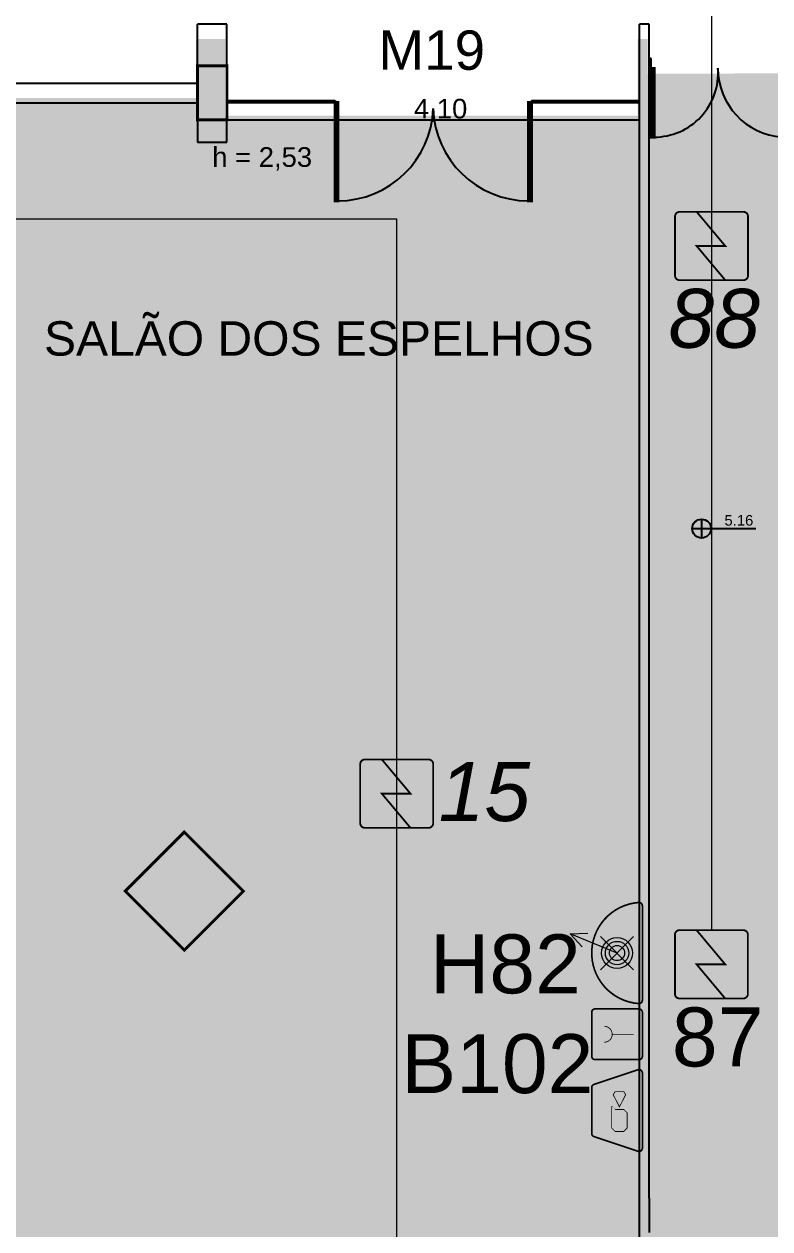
# Model space of a CAD drawing. Header units: metres. Extents: x -331 to 2982, y 362 to 2539.
# Drawn here: x 868.12 to 875.72, y 929.62 to 941.89 of the extents above; entities that cross this region are included whole.
import ezdxf
from ezdxf.enums import TextEntityAlignment as Align

# ---------------------------------------------------------------- set-up
doc = ezdxf.new("R2010")
doc.units = ezdxf.units.M
doc.layers.get('0').update_dxf_attribs({"color": 251})
doc.layers.add('_salas', color=251, linetype='Continuous', plot=False)
for name, color, linetype in [('DET. FUMAÇA', 1, 'Continuous'), ('Div', 251, 'Continuous'), ('Pis', 251, 'Continuous')]:
    doc.layers.add(name, color=color, linetype=linetype)
doc.styles.add('ALESP1', font='arial.ttf')
doc.styles.add('DESTAQUE', font='arial.ttf', dxfattribs={"height": 0.4})
doc.styles.get("Standard").update_dxf_attribs({"font": 'arial.ttf', "height": 0.3})
doc.styles.add('X3G_ENTITY_141699B3', font='arial.ttf', dxfattribs={"height": 0.6})
doc.styles.add('X3G_ENTITY_14169A3B', font='arial.ttf', dxfattribs={"height": 0.6})
doc.styles.add('X3G_ENTITY_14169A43', font='arial.ttf', dxfattribs={"height": 0.6})
doc.styles.add('X3G_ENTITY_1416B6A6', font='arial.ttf', dxfattribs={"height": 0.6})
doc.styles.add('X3G_ENTITY_14207669', font='arial.ttf', dxfattribs={"height": 0.35})
doc.styles.add('X3G_ENTITY_14228DA7', font='arial.ttf', dxfattribs={"height": 0.6})

# ---------------------------------------------------------------- blocks, each defined once
blk = doc.blocks.new('Detector de fumaça')
at = {"layer": 'DET. FUMAÇA', "linetype": 'Continuous', "lineweight": 15, "const_width": 0.01870277497772515}
blk.add_lwpolyline([(774.59948291868, 539.8157648447526), (775.2490596285452, 539.8157648447526, -0.414213562373095), (775.2958165659895, 539.7690079073084), (775.2958165659895, 539.1669315525518, -0.414213562373095), (775.2490596285452, 539.1201746151075), (774.59948291868, 539.1201746151075, -0.414213562373095), (774.5527259812357, 539.1669315525518), (774.5527259812357, 539.7690079073084, -0.414213562373095)], format="xyb", close=True, dxfattribs=at)
blk.add_lwpolyline([(774.7729620717275, 539.8157648447526), (775.0644559117889, 539.46796972993), (774.7729620717275, 539.46796972993), (775.0644559117889, 539.1201746151075)], dxfattribs=at)
blk = doc.blocks.new('WEW')
at = {"color": 1, "lineweight": 0, "true_color": 0xe60000}
for p, q in [((1781.244058351585, 994.0054447120629), (1781.439250093025, 994.4815067582979)), ((1781.439250093025, 994.4815067582979), (1781.307645081665, 994.3597140754018)), ((1781.439250093025, 994.4815067582979), (1781.447474959226, 994.302381974424)), ((1781.074639723589, 994.1748633400589), (1781.413476979581, 993.8360260840664)), ((1781.413476979581, 994.1748633400584), (1781.074639723589, 993.8360260840664))]:
    blk.add_line(p, q, dxfattribs=at)
at = {"color": 1, "true_color": 0xe60000, "const_width": 0.01719509600299768}
for points in [[(1779.259071833538, 993.7473526965271), (1780.02339894841, 993.7473526965271, 0.5119182938526288), (1780.056024349183, 993.7926180221241), (1779.907000183824, 994.239690518202, 0.3228228060550418), (1779.874374783051, 994.2632055766169), (1779.408095998897, 994.2632055766169, 0.3228228060552482), (1779.375470598124, 994.239690518202), (1779.226446432765, 993.7926180221241, 0.5119182938524135)], [(1780.193442345628, 994.2632055766169), (1780.640514841706, 994.2632055766169, -0.414213562373095), (1780.674905033712, 994.2288153846109), (1780.674905033712, 993.781742888533, -0.414213562373095), (1780.640514841706, 993.7473526965271), (1780.193442345628, 993.7473526965271, -0.414213562373095), (1780.159052153622, 993.781742888533), (1780.159052153622, 994.2288153846109, -0.414213562373095)], [(1780.763825455262, 993.7475182720175), (1781.724291247904, 993.7475182720175, 0.4353107658729382), (1781.758593597641, 993.7843649063095, 0.9309493362536452), (1780.729523105524, 993.78436490631, 0.4353107658789753)]]:
    blk.add_lwpolyline(points, format="xyb", close=True, dxfattribs=at)
at = {"color": 1, "true_color": 0xe60000, "const_width": 0.008597548001498838}
for points in [[(1779.462692778066, 994.0599573185639), (1779.617256824809, 994.0599573185641), (1779.651647016815, 994.0255671265581), (1779.651647016814, 993.9361816424857), (1779.617256824808, 993.9017914504798), (1779.462692778067, 993.9017914504798), (1779.428302586061, 993.9361816424857), (1779.42830258606, 994.0255671265579)], [(1779.832264668318, 993.9361816424855), (1779.832264668318, 994.0255671265586), (1779.8016962579, 994.0442011264258), (1779.678836761142, 993.9808743845219), (1779.8016962579, 993.917547642618)]]:
    blk.add_lwpolyline(points, close=True, dxfattribs=at)
for points in [[(1780.336029158255, 994.1350885802071), (1780.338049993509, 994.117166943729), (1780.344365115822, 994.0989928898357), (1780.351185446949, 994.0881389409826), (1780.365331318015, 994.0727414786561), (1780.373162042483, 994.0671882955221), (1780.385539694845, 994.0603730144587), (1780.397159497558, 994.0568391706461), (1780.413073587328, 994.0548198313247), (1780.421409544896, 994.0548198313247), (1780.431261128904, 994.0560819184007), (1780.449861303415, 994.0615455393163), (1780.464482803699, 994.0698767141055), (1780.477493721696, 994.0816463422157), (1780.487704267944, 994.0962795844166), (1780.493996586282, 994.1102881051825), (1780.496860415737, 994.1223690846443), (1780.497607045538, 994.1296433123828), (1780.497793702989, 994.135674088325)], [(1780.416978593668, 993.8365099637556), (1780.416978593668, 994.0545811760148)]]:
    blk.add_lwpolyline(points, dxfattribs=at)
at = {"color": 1, "lineweight": 0, "true_color": 0xe60000}
for radius in [0.15786673427384, 0.1190594061215832, 0.0773527752583614]:
    blk.add_circle((1781.244058351585, 994.0054447120626), radius, dxfattribs=at)

msp = doc.modelspace()

# ---------------------------------------------------------------- hatches: boundary and pattern name
at = {"layer": '_salas', "transparency": 33554559}
h = msp.add_hatch(color=256, dxfattribs=at)
h.dxf.hatch_style = 1
h.paths.add_polyline_path([(895.2161862654527, 949.3861352076515), (890.2561862654527, 949.3861352076514), (890.2561862654527, 949.1861352076514), (891.5961862654528, 949.1861352076514), (891.5961862654528, 947.7111157901023, -1.003891065282956), (891.5961862654528, 942.5611546252001), (891.5961862654528, 941.3861352076515), (875.3561862654531, 941.3861352076515), (875.3561862654531, 916.6361352076515), (875.3561862654531, 909.3915764336072), (875.3561862654531, 905.9261352076514), (895.2161862654527, 905.9261352076514)])
h.paths.add_polyline_path([(882.3061862654529, 925.8361352076515), (878.1561862654532, 925.8361352076515), (878.1561862654532, 929.3361352076515), (882.3061862654529, 929.3361352076515)], flags=16)
h = msp.add_hatch(color=256, dxfattribs=at)
h.dxf.hatch_style = 1
h.paths.add_polyline_path([(875.3713321432031, 941.383304745507), (874.471332143203, 941.383304745507), (874.471332143203, 941.7333047455071), (874.3713321432031, 941.7333047455071), (874.3713321432031, 940.9547542646538), (870.1713321432032, 940.9547542646538), (870.1713321432032, 941.7333047455071), (869.8713321432031, 941.7333047455071), (869.8713321432031, 941.1333047455067), (828.9213321432032, 941.133304745507), (828.9213321432032, 940.9333047455069), (829.1313321432033, 940.9333047455069), (829.1313321432033, 938.2333047455071), (828.5313321432029, 938.2333047455071), (828.5313321432029, 916.633304745507), (875.3713321432031, 916.633304745507)])
at = {"layer": 'Pis'}
h = msp.add_hatch(color=256, dxfattribs=at)
h.paths.add_polyline_path([(875.0221281093607, 936.7514116182163), (875.0221281093607, 936.8474116182163, 0.4142135623730618), (874.9261281093602, 936.7514116182163)])
h.paths.add_polyline_path([(875.0221281093607, 936.6554116182162, 0.414213562373145), (875.1181281093602, 936.7514116182163), (875.0221281093607, 936.7514116182163)])

# ---------------------------------------------------------------- linework, layer by layer
at = {"layer": 'Div', "color": 150, "linetype": 'Continuous', "lineweight": 0}
for p, q in [((875.122819426449, 942.5624523574512), (875.1216397620873, 932.6735435183585)), ((858.8925008334891, 939.9035978445299), (871.9169161894565, 939.9036110319029)), ((871.9169161894563, 922.5633655745889), (871.9169161894563, 939.903611031903))]:
    msp.add_line(p, q, dxfattribs=at)
at = {"layer": 'Div', "lineweight": 0, "ltscale": 0.8}
for p, q in [((874.5086070579005, 941.5361352075186), (874.4886070579, 941.5361352075186)), ((874.4886070579, 941.5361352075186), (874.4886070579, 941.4361352075186)), ((874.5086070579005, 941.4361352075186), (874.4886070579, 941.4361352075186))]:
    msp.add_line(p, q, dxfattribs=at)
at = {"layer": 'Div', "lineweight": 0}
msp.add_line((874.5086070579005, 941.4361352075186), (874.5086070579005, 941.5361352075186), dxfattribs=at)
at = {"layer": 'Div', "lineweight": 0, "ltscale": 0.8}
msp.add_lwpolyline([(874.5086070579005, 940.7361352075186), (874.5386070579002, 940.7361352075186), (874.5386070579002, 941.4361352075186), (874.5086070579005, 941.4361352075186)], close=True, dxfattribs=at)
at = {"layer": 'Pis'}
for p, q in [((869.8886070579006, 941.4611352075185), (869.8886070579006, 941.8861352075185)), ((870.1886070579003, 941.8861352075185), (869.8886070579006, 941.8861352075185)), ((870.1886070579003, 941.4611352075185), (870.1886070579003, 941.8861352075185)), ((874.3886070579001, 929.4861352075188), (874.3886070579006, 941.8861352075185)), ((874.4886070579, 941.8861352075185), (874.3886070579006, 941.8861352075185)), ((874.4886070579, 929.9361352075186), (874.4886070579, 941.8861352075185)), ((874.5086070579005, 941.5361352075186), (874.4886070579, 941.5361352075186)), ((874.4886070579, 941.5361352075186), (874.4886070579, 941.4361352075186)), ((874.5086070579005, 941.4361352075186), (874.4886070579, 941.4361352075186)), ((874.5086070579005, 941.4361352075186), (874.5086070579005, 941.5361352075186)), ((851.0386070579002, 941.2861352075186), (869.8886070579006, 941.2861352075186)), ((851.0386070579002, 941.0861352075185), (869.8886070579006, 941.0861352075185)), ((870.1886070579003, 941.1075847266654), (871.2886070579002, 941.1075847266654)), ((870.1886070579003, 941.0875847266655), (871.2886070579002, 941.0875847266655)), ((871.2886070579002, 941.1075847266657), (871.2886070579002, 941.0875847266657)), ((873.2886070579002, 941.1075847266652), (873.2886070579002, 941.0875847266652)), ((873.2886070579002, 941.1075847266654), (874.3886070579006, 941.1075847266654)), ((873.2886070579002, 941.0875847266655), (874.3886070579006, 941.0875847266655)), ((874.3886070579006, 940.9111352075186), (874.3886070579006, 941.0875847266655)), ((869.8886070579006, 940.9111352075186), (869.8886070579006, 940.6861352075186)), ((870.1886070579003, 940.6861352075186), (870.1886070579003, 940.9111352075186)), ((870.1886070579003, 940.9111352075186), (874.3886070579006, 940.9111352075186)), ((869.8886070579006, 940.6861352075186), (870.1886070579003, 940.6861352075186)), ((875.0221281093604, 936.847411618216), (875.0221281093604, 936.655411618216)), ((874.9262250675388, 936.751411618216), (875.5754250141176, 936.751411618216)), ((874.4886070579, 929.9361352075186), (874.4886070579, 929.5861352075187))]:
    msp.add_line(p, q, dxfattribs=at)
at = {"layer": 'Pis', "const_width": 0.03}
for points in [[(869.8886070579006, 940.9111352075186), (869.8886070579006, 941.4611352075185), (870.1886070579003, 941.4611352075185), (870.1886070579003, 940.9111352075186)], [(874.5086070579005, 940.7361352075186), (874.5386070579002, 940.7361352075186), (874.5386070579002, 941.4361352075186), (874.5086070579005, 941.4361352075186)], [(871.2886070579002, 940.0875847266655), (871.3186070579004, 940.0875847266655), (871.3186070579004, 941.0875847266655), (871.2886070579002, 941.0875847266655)], [(873.2886070579002, 940.0875847266655), (873.2586070579005, 940.0875847266655), (873.2586070579005, 941.0875847266655), (873.2886070579002, 941.0875847266655)], [(870.3546738229177, 933.0611352075184), (869.7536330589089, 933.6621759715267), (869.1525922949006, 933.0611352075184), (869.7536330589094, 932.4600944435097)]]:
    msp.add_lwpolyline(points, close=True, dxfattribs=at)
at = {"layer": 'Pis'}
msp.add_circle((875.0221281093604, 936.751411618216), 0.09600000000000002, dxfattribs=at)
for centre, radius, start, end in [((874.5386070579002, 941.3879209218042), 0.6517857142856229, 269.9999999999739, 4.242192793326192), ((875.8905302243597, 941.4361352973406), 0.7019231731222426, 180, 265.7578004604634), ((871.3186070579004, 941.0580347266655), 0.9704499999999996, 270, 358.2550857542479), ((873.2586070579005, 941.0580347266655), 0.9704499999999996, 181.7449142457521, 270)]:
    msp.add_arc(centre, radius, start, end, dxfattribs=at)

# ---------------------------------------------------------------- block references
at = {"lineweight": 0, "rotation": 89.99999999999997}
msp.add_blockref('WEW', (1868.165989382244, -848.8128363331409), dxfattribs=at)
at = {"layer": 'DET. FUMAÇA', "linetype": 'Continuous', "lineweight": 0}
for p in [(100.1985481528363, 400.1595659946329), (96.9926449158437, 394.5853495072988), (100.1973538734154, 392.8484092410148)]:
    msp.add_blockref('Detector de fumaça', p, dxfattribs=at)

# ---------------------------------------------------------------- texts
at = {"layer": 'Div', "color": 5, "linetype": 'Continuous', "lineweight": 0, "true_color": 0x0000ff, "char_height": 0.6, "attachment_point": 1}
for s, insert, style in [('{\\fArial|b0|i1|c0|p34;88}', (874.6840534878475, 939.1917082697453), 'X3G_ENTITY_14169A43'), ('{\\fArial|b0|i1|c0|p34;15}', (872.3435609776675, 934.3741632683498), 'X3G_ENTITY_141699B3'), ('87', (874.7189184327749, 931.8770291111774), 'X3G_ENTITY_14169A3B')]:
    msp.add_mtext_dynamic_manual_height_columns(s, width=13.3188035564217, gutter_width=2.5, heights=[0], dxfattribs=dict(at, insert=insert, style=style))
at = {"layer": 'Div', "color": 96, "linetype": 'Continuous', "lineweight": 0, "true_color": 0x008000, "insert": (872.2545126944455, 932.6206757409534), "char_height": 0.6, "width": 13.3188035564217, "attachment_point": 1, "style": 'X3G_ENTITY_14228DA7'}
msp.add_mtext('H82', dxfattribs=at)
at = {"layer": 'Div', "color": 6, "linetype": 'Continuous', "lineweight": 0, "true_color": 0xff00ff, "insert": (871.9631342210347, 931.6054017150008), "char_height": 0.6, "attachment_point": 1, "style": 'X3G_ENTITY_1416B6A6'}
msp.add_mtext_dynamic_manual_height_columns('B102', width=13.3188035564217, gutter_width=2.5, heights=[0], dxfattribs=at)
at = {"layer": 'Pis', "style": 'DESTAQUE'}
msp.add_text('M19', height=0.4, dxfattribs=at).set_placement((872.2736350868836, 941.4211823634741), align=Align.CENTER)
at = {"layer": 'Pis'}
for s, height, style, p in [('SALÃO DOS ESPELHOS', 0.35, 'X3G_ENTITY_14207669', (868.3255088227148, 938.5116671919874)), ('5.16', 0.108, 'ALESP1', (875.2546973016465, 936.7815156721522))]:
    msp.add_text(s, height=height, dxfattribs=dict(at, style=style)).set_placement(p)
at = {"layer": 'Pis', "char_height": 0.2, "attachment_point": 1}
for s, width, insert in [('4,10', 0.6569064595605596, (872.0921736721521, 941.1255365242323)), ('h = 2,53', 1.177663688142047, (870.0379809586348, 940.633183579152))]:
    msp.add_mtext_dynamic_manual_height_columns(s, width=width, gutter_width=12.5, heights=[0], dxfattribs=dict(at, insert=insert))

doc.saveas('drawing.dxf')
